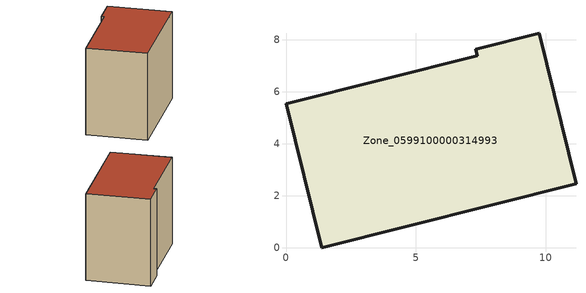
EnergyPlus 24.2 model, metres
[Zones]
Zone_0599100000314993
 floor ground (C_G): 9.75,8.26 11.16,2.46 1.38,0 0,5.54 7.36,7.39 7.3,7.64 z0
 wall outside (C_F): 1.38,0 11.16,2.46 9.75,8.26 7.3,7.64 7.36,7.39 0,5.54 1.38,0 z0:8.43
 roof outside (C_R): 11.16,2.46 9.75,8.26 7.3,7.64 7.36,7.39 0,5.54 1.38,0 z8.43
[BUILDING]
Pand.0599100000314993: North Axis=0; Terrain=City; Loads Convergence Tolerance Value=0.04; Temperature Convergence Tolerance Value=0.4; Solar Distribution=FullExterior; Maximum Number of Warmup Days=25; Minimum Number of Warmup Days=1
[Site:Location]
Rotterdam.The.Hague.AP_ZH_NLD Design_Conditions: Latitude=51.96; Longitude=4.45; Time Zone=1; Elevation=-4.5
[SITE:GROUNDTEMPERATURE:BUILDINGSURFACE]
18, 18, 18, 18, 18, 18, 18, 18, 18, 18, 18, 18
[MATERIAL] Thermal Absorptance=0.9; Solar Absorptance=0.7; Visible Absorptance=0.7
Name | Roughness | Thickness | Conductivity | Density | Specific Heat
G.TC.1975-1991 | MediumSmooth | 0.15 | 0.288461 | 540 | 1210
F.TC.1975-1991 | Rough | 0.3 | 0.230769 | 1920 | 840
R.TC.1975-1991 | MediumRough | 0.2 | 0.153846 | 1500 | 1000
[CONSTRUCTION]
C_G: G.TC.1975-1991
C_F: F.TC.1975-1991
C_R: R.TC.1975-1991
[ZONE]
Zone_0599100000314993: Type=1; Multiplier=1; Ceiling Height=Autocalculate; Volume=Autocalculate; Floor Area=autocalculate; Part of Total Floor Area=Yes
[ZONEINFILTRATION:DESIGNFLOWRATE]
Infil_Zone_0599100000314993: Zone or ZoneList or Space or SpaceList=Zone_0599100000314993; Schedule=AlwaysOn; Design Flow Rate Calculation Method=Flow/Area; Flow Rate per Floor Area=0.003; Constant Term Coefficient=1; Temperature Term Coefficient=0; Velocity Term Coefficient=0; Velocity Squared Term Coefficient=0
[HVACTEMPLATE:ZONE:IDEALLOADSAIRSYSTEM]
Zone_0599100000314993: Maximum Heating Supply Air Temperature=50; Minimum Cooling Supply Air Temperature=13; Maximum Heating Supply Air Humidity Ratio=0.0156; Minimum Cooling Supply Air Humidity Ratio=0.0077; Heating Limit=NoLimit; Cooling Limit=NoLimit; Dehumidification Control Type=ConstantSensibleHeatRatio; Cooling Sensible Heat Ratio=0.7; Dehumidification Setpoint=60; Humidification Control Type=None; Humidification Setpoint=30; Outdoor Air Method=None; Outdoor Air Flow Rate per Person=0.00944; Outdoor Air Flow Rate per Zone Floor Area=0; Outdoor Air Flow Rate per Zone=0; Demand Controlled Ventilation Type=None; Outdoor Air Economizer Type=NoEconomizer; Heat Recovery Type=None; Sensible Heat Recovery Effectiveness=0.7; Latent Heat Recovery Effectiveness=0.65
[ZONECONTROL:THERMOSTAT]
ThermostatControl_Zone_0599100000314993: Zone or ZoneList=Zone_0599100000314993; Control Type Schedule=DualSetpointControlType; Control 1=Thermostat_Zone_0599100000314993; Temperature Difference Between Cutout And Setpoint=0
[THERMOSTATSETPOINT:DUALSETPOINT]
Thermostat_Zone_0599100000314993: Heating Setpoint Temperature Schedule=HeatingSetpoint_Zone_0599100000314993; Cooling Setpoint Temperature Schedule=CoolingSetpoint_Zone_0599100000314993
[SCHEDULE:COMPACT]
HeatingSetpoint_Zone_0599100000314993: Through: 12/31, For: AllDays, Until: 24:00, 21
CoolingSetpoint_Zone_0599100000314993: Through: 12/31, For: AllDays, Until: 24:00, 24
DualSetpointControlType: Through: 12/31, For: AllDays, Until: 24:00, 4
AlwaysOn: Through: 12/31, For: AllDays, Until: 24:00, 1
